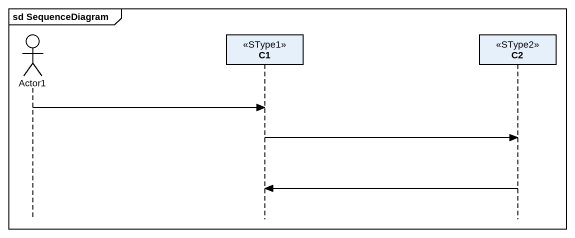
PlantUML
@startuml
mainframe sd SequenceDiagram
hide footbox
actor Actor1
participant C1 <<SType1>>
participant C2 <<SType2>>

Actor1 -> C1
C1 -> C2
C2 -> C1
@enduml
